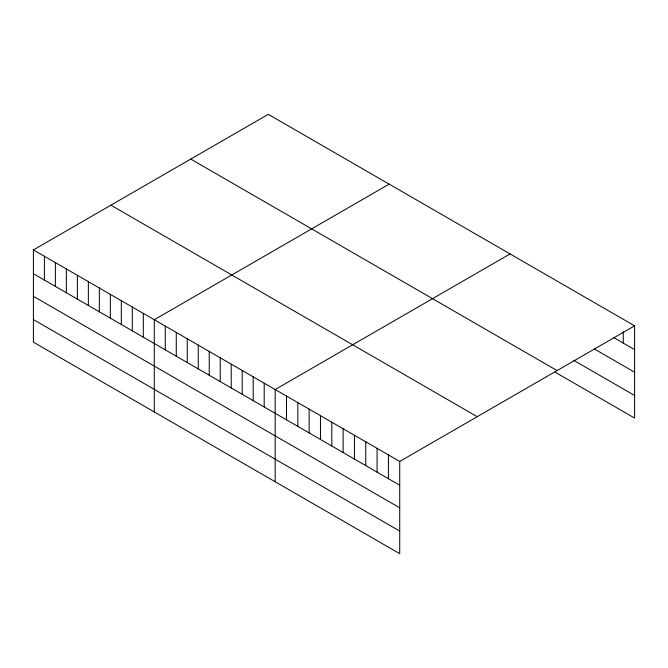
<?xml version="1.0" encoding="UTF-8"?>
<svg xmlns="http://www.w3.org/2000/svg" width="668" height="668" viewBox="0 0 668 668"><rect width="100%" height="100%" fill="white"/><g stroke="black" fill="none" stroke-linecap="round" stroke-linejoin="round"><path stroke-width="1" d="M33.4 249.932L399.731 461.438L399.731 553.663L33.4 342.166L33.4 249.932L268.269 114.337L634.6 325.834L634.6 418.068L555.342 372.301M389.16 184.126L154.291 319.73L154.291 411.964M510.051 253.924L275.174 389.527L275.174 481.753M399.731 461.438L634.6 325.834M613.7 337.557L634.6 349.623M594.537 349.08L634.6 372.21M573.628 360.277L634.6 395.481M190.764 159.084L557.095 370.581M110.905 205.185L477.236 416.69M33.4 273.721L399.731 485.227M33.4 296.308L399.731 507.805M33.4 319.58L399.731 531.077M623.277 331.704L623.277 343.085M388.409 454.9L388.409 478.689M377.086 448.362L377.086 472.151M365.763 441.824L365.763 465.613M354.441 435.285L354.441 459.075M343.118 428.747L343.118 452.537M331.796 422.209L331.796 445.999M320.473 415.671L320.473 439.46M309.142 409.133L309.142 432.922M297.819 402.604L297.819 426.384M286.497 396.066L286.497 419.855M264.186 383.181L264.186 406.971M253.197 376.835L253.197 400.625M242.208 370.489L242.208 394.279M231.22 364.144L231.22 387.933M220.231 357.797L220.231 381.587M209.234 351.451L209.234 375.241M198.246 345.114L198.246 368.903M187.257 338.768L187.257 362.557M176.268 332.422L176.268 356.211M165.28 326.076L165.28 349.865M143.303 313.384L143.303 337.173M132.306 307.038L132.306 330.827M121.317 300.692L121.317 324.481M110.329 294.354L110.329 318.143M99.34 288.008L99.34 311.797M88.351 281.662L88.351 305.451M77.363 275.316L77.363 299.105M66.366 268.97L66.366 292.759M55.377 262.624L55.377 286.413M44.389 256.278L44.389 280.067"/></g></svg>
